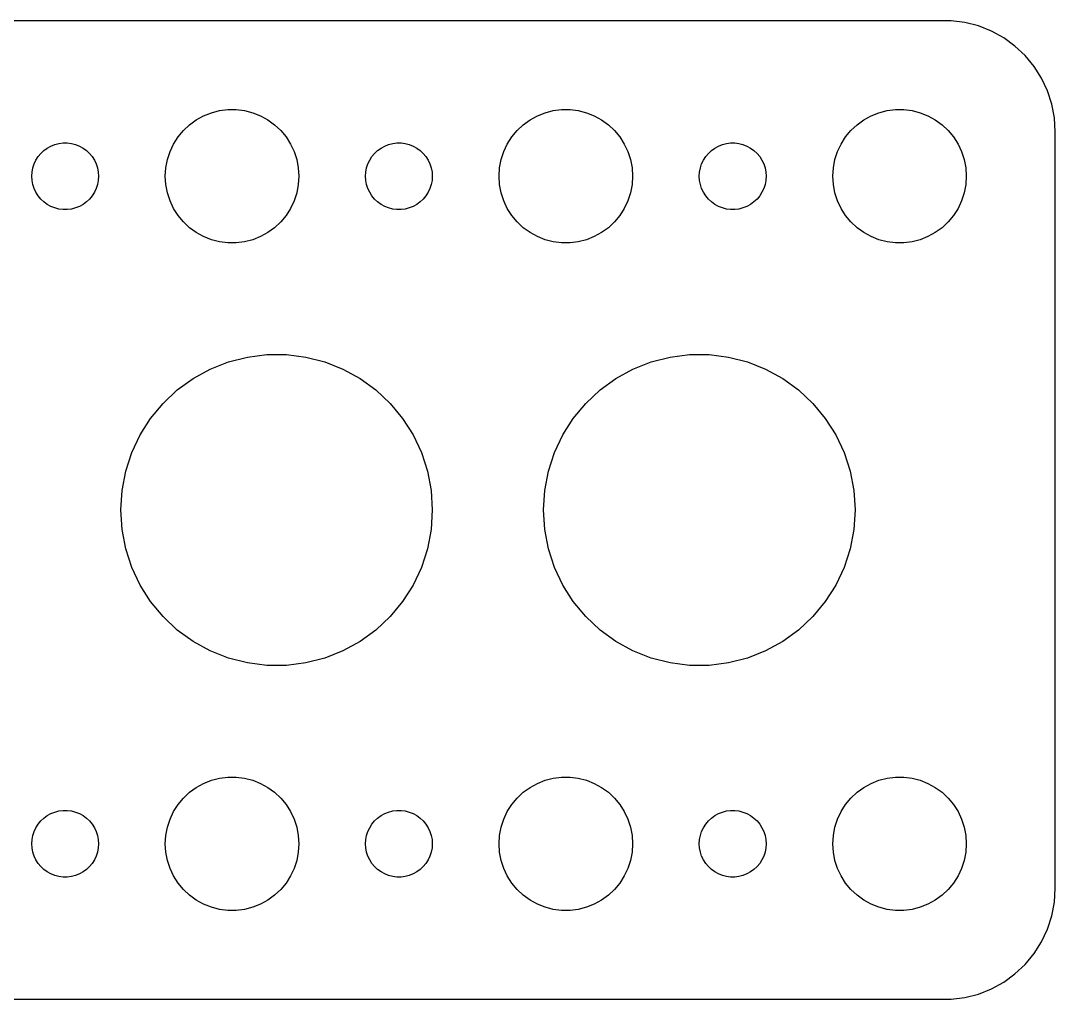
# Model space of a CAD drawing. Header units: metres. Extents: x -44.5 to 44.5, y 32 to 76.
# Drawn here: x -2 to 44.5, y 32.01 to 75.99 of the extents above; entities that cross this region are included whole.
import ezdxf

# ---------------------------------------------------------------- set-up
doc = ezdxf.new("R2010")
doc.units = ezdxf.units.M

msp = doc.modelspace()

# ---------------------------------------------------------------- linework, layer by layer
for p, q in [((39.8139, 75.9901), (-39.8139, 75.9901)), ((40.4369, 75.9114), (39.8139, 75.9901)), ((41.0451, 75.7553), (40.4369, 75.9114)), ((41.6289, 75.5241), (41.0451, 75.7553)), ((42.1791, 75.2216), (41.6289, 75.5241)), ((42.6871, 74.8526), (42.1791, 75.2216)), ((43.1448, 74.4227), (42.6871, 74.8526)), ((43.5451, 73.9389), (43.1448, 74.4227)), ((43.8815, 73.4088), (43.5451, 73.9389)), ((44.1489, 72.8406), (43.8815, 73.4088)), ((44.3429, 72.2434), (44.1489, 72.8406)), ((44.4606, 71.6267), (44.3429, 72.2434)), ((5.89252, 71.533), (6.22266, 71.7145)), ((6.22266, 71.7145), (6.57294, 71.8532)), ((6.57294, 71.8532), (6.93785, 71.9469)), ((6.93785, 71.9469), (7.31161, 71.9941)), ((7.31161, 71.9941), (7.68837, 71.9941)), ((7.68837, 71.9941), (8.06213, 71.9469)), ((8.06213, 71.9469), (8.42705, 71.8532)), ((8.42705, 71.8532), (8.77733, 71.7145)), ((8.77733, 71.7145), (9.10747, 71.533)), ((20.8925, 71.533), (21.2227, 71.7145)), ((21.2227, 71.7145), (21.5729, 71.8532)), ((21.5729, 71.8532), (21.9379, 71.9469)), ((21.9379, 71.9469), (22.3116, 71.9941)), ((22.3116, 71.9941), (22.6884, 71.9941)), ((22.6884, 71.9941), (23.0621, 71.9469)), ((23.0621, 71.9469), (23.427, 71.8532)), ((23.427, 71.8532), (23.7773, 71.7145)), ((23.7773, 71.7145), (24.1075, 71.533)), ((35.8925, 71.533), (36.2227, 71.7145)), ((36.2227, 71.7145), (36.5729, 71.8532)), ((36.5729, 71.8532), (36.9379, 71.9469)), ((36.9379, 71.9469), (37.3116, 71.9941)), ((37.3116, 71.9941), (37.6884, 71.9941)), ((37.6884, 71.9941), (38.0621, 71.9469)), ((38.0621, 71.9469), (38.427, 71.8532)), ((38.427, 71.8532), (38.7773, 71.7145)), ((38.7773, 71.7145), (39.1075, 71.533)), ((44.5, 71), (44.4606, 71.6267)), ((5.31308, 71.0536), (5.58772, 71.3115)), ((5.58772, 71.3115), (5.89252, 71.533)), ((9.10747, 71.533), (9.41226, 71.3115)), ((9.41226, 71.3115), (9.6869, 71.0536)), ((20.3131, 71.0536), (20.5877, 71.3115)), ((20.5877, 71.3115), (20.8925, 71.533)), ((24.1075, 71.533), (24.4123, 71.3115)), ((24.4123, 71.3115), (24.6869, 71.0536)), ((35.3131, 71.0536), (35.5877, 71.3115)), ((35.5877, 71.3115), (35.8925, 71.533)), ((39.1075, 71.533), (39.4123, 71.3115)), ((39.4123, 71.3115), (39.6869, 71.0536)), ((4.87108, 70.4453), (5.07294, 70.7634)), ((5.07294, 70.7634), (5.31308, 71.0536)), ((9.6869, 71.0536), (9.92705, 70.7634)), ((9.92705, 70.7634), (10.1289, 70.4453)), ((19.8711, 70.4453), (20.0729, 70.7634)), ((20.0729, 70.7634), (20.3131, 71.0536)), ((24.6869, 71.0536), (24.927, 70.7634)), ((24.927, 70.7634), (25.1289, 70.4453)), ((34.8711, 70.4453), (35.0729, 70.7634)), ((35.0729, 70.7634), (35.3131, 71.0536)), ((39.6869, 71.0536), (39.927, 70.7634)), ((39.927, 70.7634), (40.1289, 70.4453)), ((44.5, 37), (44.5, 71)), ((-0.95613, 70.1558), (-0.80373, 70.2665)), ((-0.80373, 70.2665), (-0.63866, 70.3572)), ((-0.63866, 70.3572), (-0.46352, 70.4266)), ((-0.46352, 70.4266), (-0.28107, 70.4734)), ((-0.28107, 70.4734), (-0.09418, 70.497)), ((-0.09418, 70.497), (0.09418, 70.497)), ((0.09418, 70.497), (0.28107, 70.4734)), ((0.28107, 70.4734), (0.46352, 70.4266)), ((0.46352, 70.4266), (0.63866, 70.3572)), ((0.63866, 70.3572), (0.80373, 70.2665)), ((0.80373, 70.2665), (0.95613, 70.1558)), ((4.71066, 70.1044), (4.87108, 70.4453)), ((10.1289, 70.4453), (10.2893, 70.1044)), ((14.0439, 70.1558), (14.1963, 70.2665)), ((14.1963, 70.2665), (14.3613, 70.3572)), ((14.3613, 70.3572), (14.5365, 70.4266)), ((14.5365, 70.4266), (14.7189, 70.4734)), ((14.7189, 70.4734), (14.9058, 70.497)), ((14.9058, 70.497), (15.0942, 70.497)), ((15.0942, 70.497), (15.2811, 70.4734)), ((15.2811, 70.4734), (15.4635, 70.4266)), ((15.4635, 70.4266), (15.6387, 70.3572)), ((15.6387, 70.3572), (15.8037, 70.2665)), ((15.8037, 70.2665), (15.9561, 70.1558)), ((19.7107, 70.1044), (19.8711, 70.4453)), ((25.1289, 70.4453), (25.2893, 70.1044)), ((29.0439, 70.1558), (29.1963, 70.2665)), ((29.1963, 70.2665), (29.3613, 70.3572)), ((29.3613, 70.3572), (29.5365, 70.4266)), ((29.5365, 70.4266), (29.7189, 70.4734)), ((29.7189, 70.4734), (29.9058, 70.497)), ((29.9058, 70.497), (30.0942, 70.497)), ((30.0942, 70.497), (30.2811, 70.4734)), ((30.2811, 70.4734), (30.4635, 70.4266)), ((30.4635, 70.4266), (30.6387, 70.3572)), ((30.6387, 70.3572), (30.8037, 70.2665)), ((30.8037, 70.2665), (30.9561, 70.1558)), ((34.7107, 70.1044), (34.8711, 70.4453)), ((40.1289, 70.4453), (40.2893, 70.1044)), ((-1.31445, 69.7226), (-1.21352, 69.8817)), ((-1.21352, 69.8817), (-1.09344, 70.0268)), ((-1.09344, 70.0268), (-0.95613, 70.1558)), ((0.95613, 70.1558), (1.09344, 70.0268)), ((1.09344, 70.0268), (1.21352, 69.8817)), ((1.21352, 69.8817), (1.31445, 69.7226)), ((4.59424, 69.7461), (4.71066, 70.1044)), ((10.2893, 70.1044), (10.4057, 69.7461)), ((13.6855, 69.7226), (13.7865, 69.8817)), ((13.7865, 69.8817), (13.9065, 70.0268)), ((13.9065, 70.0268), (14.0439, 70.1558)), ((15.9561, 70.1558), (16.0934, 70.0268)), ((16.0934, 70.0268), (16.2135, 69.8817)), ((16.2135, 69.8817), (16.3145, 69.7226)), ((19.5942, 69.7461), (19.7107, 70.1044)), ((25.2893, 70.1044), (25.4057, 69.7461)), ((28.6855, 69.7226), (28.7865, 69.8817)), ((28.7865, 69.8817), (28.9065, 70.0268)), ((28.9065, 70.0268), (29.0439, 70.1558)), ((30.9561, 70.1558), (31.0934, 70.0268)), ((31.0934, 70.0268), (31.2135, 69.8817)), ((31.2135, 69.8817), (31.3145, 69.7226)), ((34.5942, 69.7461), (34.7107, 70.1044)), ((40.2893, 70.1044), (40.4057, 69.7461)), ((-1.48816, 69.188), (-1.45287, 69.373)), ((-1.45287, 69.373), (-1.39465, 69.5522)), ((-1.39465, 69.5522), (-1.31445, 69.7226)), ((1.31445, 69.7226), (1.39465, 69.5522)), ((1.39465, 69.5522), (1.45287, 69.373)), ((1.45287, 69.373), (1.48816, 69.188)), ((4.5, 69), (4.52365, 69.376)), ((4.52365, 69.376), (4.59424, 69.7461)), ((10.4057, 69.7461), (10.4763, 69.376)), ((10.4763, 69.376), (10.5, 69)), ((13.5118, 69.188), (13.5471, 69.373)), ((13.5471, 69.373), (13.6053, 69.5522)), ((13.6053, 69.5522), (13.6855, 69.7226)), ((16.3145, 69.7226), (16.3947, 69.5522)), ((16.3947, 69.5522), (16.4529, 69.373)), ((16.4529, 69.373), (16.4882, 69.188)), ((19.5, 69), (19.5237, 69.376)), ((19.5237, 69.376), (19.5942, 69.7461)), ((25.4057, 69.7461), (25.4763, 69.376)), ((25.4763, 69.376), (25.5, 69)), ((28.5118, 69.188), (28.5471, 69.373)), ((28.5471, 69.373), (28.6053, 69.5522)), ((28.6053, 69.5522), (28.6855, 69.7226)), ((31.3145, 69.7226), (31.3947, 69.5522)), ((31.3947, 69.5522), (31.4529, 69.373)), ((31.4529, 69.373), (31.4882, 69.188)), ((34.5, 69), (34.5237, 69.376)), ((34.5237, 69.376), (34.5942, 69.7461)), ((40.4057, 69.7461), (40.4763, 69.376)), ((40.4763, 69.376), (40.5, 69)), ((-1.5, 69), (-1.48816, 69.188)), ((-1.48816, 68.812), (-1.5, 69)), ((1.48816, 69.188), (1.5, 69)), ((1.5, 69), (1.48816, 68.812)), ((4.52365, 68.624), (4.5, 69)), ((10.5, 69), (10.4763, 68.624)), ((13.5, 69), (13.5118, 69.188)), ((13.5118, 68.812), (13.5, 69)), ((16.4882, 69.188), (16.5, 69)), ((16.5, 69), (16.4882, 68.812)), ((19.5237, 68.624), (19.5, 69)), ((25.5, 69), (25.4763, 68.624)), ((28.5, 69), (28.5118, 69.188)), ((28.5118, 68.812), (28.5, 69)), ((31.4882, 69.188), (31.5, 69)), ((31.5, 69), (31.4882, 68.812)), ((34.5237, 68.624), (34.5, 69)), ((40.5, 69), (40.4763, 68.624)), ((-1.45287, 68.627), (-1.48816, 68.812)), ((-1.39465, 68.4478), (-1.45287, 68.627)), ((-1.31445, 68.2774), (-1.39465, 68.4478)), ((1.39465, 68.4478), (1.31445, 68.2774)), ((1.45287, 68.627), (1.39465, 68.4478)), ((1.48816, 68.812), (1.45287, 68.627)), ((4.59424, 68.2539), (4.52365, 68.624)), ((10.4763, 68.624), (10.4057, 68.2539)), ((13.5471, 68.627), (13.5118, 68.812)), ((13.6053, 68.4478), (13.5471, 68.627)), ((13.6855, 68.2774), (13.6053, 68.4478)), ((16.3947, 68.4478), (16.3145, 68.2774)), ((16.4529, 68.627), (16.3947, 68.4478)), ((16.4882, 68.812), (16.4529, 68.627)), ((19.5942, 68.2539), (19.5237, 68.624)), ((25.4763, 68.624), (25.4057, 68.2539)), ((28.5471, 68.627), (28.5118, 68.812)), ((28.6053, 68.4478), (28.5471, 68.627)), ((28.6855, 68.2774), (28.6053, 68.4478)), ((31.3947, 68.4478), (31.3145, 68.2774)), ((31.4529, 68.627), (31.3947, 68.4478)), ((31.4882, 68.812), (31.4529, 68.627)), ((34.5942, 68.2539), (34.5237, 68.624)), ((40.4763, 68.624), (40.4057, 68.2539)), ((-1.21352, 68.1183), (-1.31445, 68.2774)), ((-1.09344, 67.9732), (-1.21352, 68.1183)), ((-0.95613, 67.8442), (-1.09344, 67.9732)), ((1.09344, 67.9732), (0.95613, 67.8442)), ((1.21352, 68.1183), (1.09344, 67.9732)), ((1.31445, 68.2774), (1.21352, 68.1183)), ((4.71066, 67.8956), (4.59424, 68.2539)), ((4.87108, 67.5547), (4.71066, 67.8956)), ((10.2893, 67.8956), (10.1289, 67.5547)), ((10.4057, 68.2539), (10.2893, 67.8956)), ((13.7865, 68.1183), (13.6855, 68.2774)), ((13.9065, 67.9732), (13.7865, 68.1183)), ((14.0439, 67.8442), (13.9065, 67.9732)), ((16.0934, 67.9732), (15.9561, 67.8442)), ((16.2135, 68.1183), (16.0934, 67.9732)), ((16.3145, 68.2774), (16.2135, 68.1183)), ((19.7107, 67.8956), (19.5942, 68.2539)), ((19.8711, 67.5547), (19.7107, 67.8956)), ((25.2893, 67.8956), (25.1289, 67.5547)), ((25.4057, 68.2539), (25.2893, 67.8956)), ((28.7865, 68.1183), (28.6855, 68.2774)), ((28.9065, 67.9732), (28.7865, 68.1183)), ((29.0439, 67.8442), (28.9065, 67.9732)), ((31.0934, 67.9732), (30.9561, 67.8442)), ((31.2135, 68.1183), (31.0934, 67.9732)), ((31.3145, 68.2774), (31.2135, 68.1183)), ((34.7107, 67.8956), (34.5942, 68.2539)), ((34.8711, 67.5547), (34.7107, 67.8956)), ((40.2893, 67.8956), (40.1289, 67.5547)), ((40.4057, 68.2539), (40.2893, 67.8956)), ((-0.80373, 67.7335), (-0.95613, 67.8442)), ((-0.63866, 67.6427), (-0.80373, 67.7335)), ((-0.46352, 67.5734), (-0.63866, 67.6427)), ((-0.28107, 67.5266), (-0.46352, 67.5734)), ((-0.09418, 67.5029), (-0.28107, 67.5266)), ((0.09418, 67.5029), (-0.09418, 67.5029)), ((0.28107, 67.5266), (0.09418, 67.5029)), ((0.46352, 67.5734), (0.28107, 67.5266)), ((0.63866, 67.6427), (0.46352, 67.5734)), ((0.80373, 67.7335), (0.63866, 67.6427)), ((0.95613, 67.8442), (0.80373, 67.7335)), ((5.07294, 67.2366), (4.87108, 67.5547)), ((10.1289, 67.5547), (9.92705, 67.2366)), ((14.1963, 67.7335), (14.0439, 67.8442)), ((14.3613, 67.6427), (14.1963, 67.7335)), ((14.5365, 67.5734), (14.3613, 67.6427)), ((14.7189, 67.5266), (14.5365, 67.5734)), ((14.9058, 67.5029), (14.7189, 67.5266)), ((15.0942, 67.5029), (14.9058, 67.5029)), ((15.2811, 67.5266), (15.0942, 67.5029)), ((15.4635, 67.5734), (15.2811, 67.5266)), ((15.6387, 67.6427), (15.4635, 67.5734)), ((15.8037, 67.7335), (15.6387, 67.6427)), ((15.9561, 67.8442), (15.8037, 67.7335)), ((20.0729, 67.2366), (19.8711, 67.5547)), ((25.1289, 67.5547), (24.927, 67.2366)), ((29.1963, 67.7335), (29.0439, 67.8442)), ((29.3613, 67.6427), (29.1963, 67.7335)), ((29.5365, 67.5734), (29.3613, 67.6427)), ((29.7189, 67.5266), (29.5365, 67.5734)), ((29.9058, 67.5029), (29.7189, 67.5266)), ((30.0942, 67.5029), (29.9058, 67.5029)), ((30.2811, 67.5266), (30.0942, 67.5029)), ((30.4635, 67.5734), (30.2811, 67.5266)), ((30.6387, 67.6427), (30.4635, 67.5734)), ((30.8037, 67.7335), (30.6387, 67.6427)), ((30.9561, 67.8442), (30.8037, 67.7335)), ((35.0729, 67.2366), (34.8711, 67.5547)), ((40.1289, 67.5547), (39.927, 67.2366)), ((5.31308, 66.9464), (5.07294, 67.2366)), ((9.92705, 67.2366), (9.6869, 66.9464)), ((20.3131, 66.9464), (20.0729, 67.2366)), ((24.927, 67.2366), (24.6869, 66.9464)), ((35.3131, 66.9464), (35.0729, 67.2366)), ((39.927, 67.2366), (39.6869, 66.9464)), ((5.58772, 66.6884), (5.31308, 66.9464)), ((5.89252, 66.467), (5.58772, 66.6884)), ((9.41226, 66.6884), (9.10747, 66.467)), ((9.6869, 66.9464), (9.41226, 66.6884)), ((20.5877, 66.6884), (20.3131, 66.9464)), ((20.8925, 66.467), (20.5877, 66.6884)), ((24.4123, 66.6884), (24.1075, 66.467)), ((24.6869, 66.9464), (24.4123, 66.6884)), ((35.5877, 66.6884), (35.3131, 66.9464)), ((35.8925, 66.467), (35.5877, 66.6884)), ((39.4123, 66.6884), (39.1075, 66.467)), ((39.6869, 66.9464), (39.4123, 66.6884)), ((6.22266, 66.2855), (5.89252, 66.467)), ((6.57294, 66.1468), (6.22266, 66.2855)), ((6.93785, 66.0531), (6.57294, 66.1468)), ((7.31161, 66.0059), (6.93785, 66.0531)), ((8.06213, 66.0531), (7.68837, 66.0059)), ((8.42705, 66.1468), (8.06213, 66.0531)), ((8.77733, 66.2855), (8.42705, 66.1468)), ((9.10747, 66.467), (8.77733, 66.2855)), ((21.2227, 66.2855), (20.8925, 66.467)), ((21.5729, 66.1468), (21.2227, 66.2855)), ((21.9379, 66.0531), (21.5729, 66.1468)), ((22.3116, 66.0059), (21.9379, 66.0531)), ((23.0621, 66.0531), (22.6884, 66.0059)), ((23.427, 66.1468), (23.0621, 66.0531)), ((23.7773, 66.2855), (23.427, 66.1468)), ((24.1075, 66.467), (23.7773, 66.2855)), ((36.2227, 66.2855), (35.8925, 66.467)), ((36.5729, 66.1468), (36.2227, 66.2855)), ((36.9379, 66.0531), (36.5729, 66.1468)), ((37.3116, 66.0059), (36.9379, 66.0531)), ((38.0621, 66.0531), (37.6884, 66.0059)), ((38.427, 66.1468), (38.0621, 66.0531)), ((38.7773, 66.2855), (38.427, 66.1468)), ((39.1075, 66.467), (38.7773, 66.2855)), ((7.68837, 66.0059), (7.31161, 66.0059)), ((22.6884, 66.0059), (22.3116, 66.0059)), ((37.6884, 66.0059), (37.3116, 66.0059)), ((8.18832, 60.876), (9.06046, 60.9862)), ((9.06046, 60.9862), (9.93953, 60.9862)), ((9.93953, 60.9862), (10.8117, 60.876)), ((27.1883, 60.876), (28.0605, 60.9862)), ((28.0605, 60.9862), (28.9395, 60.9862)), ((28.9395, 60.9862), (29.8117, 60.876)), ((6.51953, 60.3338), (7.33687, 60.6574)), ((7.33687, 60.6574), (8.18832, 60.876)), ((10.8117, 60.876), (11.6631, 60.6574)), ((11.6631, 60.6574), (12.4805, 60.3338)), ((25.5195, 60.3338), (26.3369, 60.6574)), ((26.3369, 60.6574), (27.1883, 60.876)), ((29.8117, 60.876), (30.6631, 60.6574)), ((30.6631, 60.6574), (31.4805, 60.3338)), ((5.74921, 59.9103), (6.51953, 60.3338)), ((12.4805, 60.3338), (13.2508, 59.9103)), ((24.7492, 59.9103), (25.5195, 60.3338)), ((31.4805, 60.3338), (32.2508, 59.9103)), ((5.03802, 59.3936), (5.74921, 59.9103)), ((13.2508, 59.9103), (13.962, 59.3936)), ((24.038, 59.3936), (24.7492, 59.9103)), ((32.2508, 59.9103), (32.962, 59.3936)), ((4.39722, 58.7918), (5.03802, 59.3936)), ((13.962, 59.3936), (14.6028, 58.7918)), ((23.3972, 58.7918), (24.038, 59.3936)), ((32.962, 59.3936), (33.6028, 58.7918)), ((3.83687, 58.1145), (4.39722, 58.7918)), ((14.6028, 58.7918), (15.1631, 58.1145)), ((22.8369, 58.1145), (23.3972, 58.7918)), ((33.6028, 58.7918), (34.1631, 58.1145)), ((3.36584, 57.3723), (3.83687, 58.1145)), ((15.1631, 58.1145), (15.6341, 57.3723)), ((22.3658, 57.3723), (22.8369, 58.1145)), ((34.1631, 58.1145), (34.6341, 57.3723)), ((2.99156, 56.5769), (3.36584, 57.3723)), ((15.6341, 57.3723), (16.0084, 56.5769)), ((21.9916, 56.5769), (22.3658, 57.3723)), ((34.6341, 57.3723), (35.0084, 56.5769)), ((2.71991, 55.7408), (2.99156, 56.5769)), ((16.0084, 56.5769), (16.2801, 55.7408)), ((21.7199, 55.7408), (21.9916, 56.5769)), ((35.0084, 56.5769), (35.2801, 55.7408)), ((2.55519, 54.8773), (2.71991, 55.7408)), ((16.2801, 55.7408), (16.4448, 54.8773)), ((21.5552, 54.8773), (21.7199, 55.7408)), ((35.2801, 55.7408), (35.4448, 54.8773)), ((2.5, 54), (2.55519, 54.8773)), ((16.4448, 54.8773), (16.5, 54)), ((21.5, 54), (21.5552, 54.8773)), ((35.4448, 54.8773), (35.5, 54)), ((2.55519, 53.1227), (2.5, 54)), ((16.5, 54), (16.4448, 53.1227)), ((21.5552, 53.1227), (21.5, 54)), ((35.5, 54), (35.4448, 53.1227)), ((2.71991, 52.2592), (2.55519, 53.1227)), ((16.4448, 53.1227), (16.2801, 52.2592)), ((21.7199, 52.2592), (21.5552, 53.1227)), ((35.4448, 53.1227), (35.2801, 52.2592)), ((2.99156, 51.4231), (2.71991, 52.2592)), ((16.2801, 52.2592), (16.0084, 51.4231)), ((21.9916, 51.4231), (21.7199, 52.2592)), ((35.2801, 52.2592), (35.0084, 51.4231)), ((3.36584, 50.6277), (2.99156, 51.4231)), ((16.0084, 51.4231), (15.6341, 50.6277)), ((22.3658, 50.6277), (21.9916, 51.4231)), ((35.0084, 51.4231), (34.6341, 50.6277)), ((3.83687, 49.8855), (3.36584, 50.6277)), ((15.6341, 50.6277), (15.1631, 49.8855)), ((22.8369, 49.8855), (22.3658, 50.6277)), ((34.6341, 50.6277), (34.1631, 49.8855)), ((4.39722, 49.2082), (3.83687, 49.8855)), ((15.1631, 49.8855), (14.6028, 49.2082)), ((23.3972, 49.2082), (22.8369, 49.8855)), ((34.1631, 49.8855), (33.6028, 49.2082)), ((5.03802, 48.6064), (4.39722, 49.2082)), ((14.6028, 49.2082), (13.962, 48.6064)), ((24.038, 48.6064), (23.3972, 49.2082)), ((33.6028, 49.2082), (32.962, 48.6064)), ((5.74921, 48.0897), (5.03802, 48.6064)), ((13.962, 48.6064), (13.2508, 48.0897)), ((24.7492, 48.0897), (24.038, 48.6064)), ((32.962, 48.6064), (32.2508, 48.0897)), ((6.51953, 47.6662), (5.74921, 48.0897)), ((13.2508, 48.0897), (12.4805, 47.6662)), ((25.5195, 47.6662), (24.7492, 48.0897)), ((32.2508, 48.0897), (31.4805, 47.6662)), ((7.33687, 47.3426), (6.51953, 47.6662)), ((12.4805, 47.6662), (11.6631, 47.3426)), ((26.3369, 47.3426), (25.5195, 47.6662)), ((31.4805, 47.6662), (30.6631, 47.3426)), ((8.18832, 47.124), (7.33687, 47.3426)), ((9.06046, 47.0138), (8.18832, 47.124)), ((9.93953, 47.0138), (9.06046, 47.0138)), ((10.8117, 47.124), (9.93953, 47.0138)), ((11.6631, 47.3426), (10.8117, 47.124)), ((27.1883, 47.124), (26.3369, 47.3426)), ((28.0605, 47.0138), (27.1883, 47.124)), ((28.9395, 47.0138), (28.0605, 47.0138)), ((29.8117, 47.124), (28.9395, 47.0138)), ((30.6631, 47.3426), (29.8117, 47.124)), ((6.22266, 41.7145), (6.57294, 41.8532)), ((6.57294, 41.8532), (6.93785, 41.9469)), ((6.93785, 41.9469), (7.31161, 41.9941)), ((7.31161, 41.9941), (7.68837, 41.9941)), ((7.68837, 41.9941), (8.06213, 41.9469)), ((8.06213, 41.9469), (8.42705, 41.8532)), ((8.42705, 41.8532), (8.77733, 41.7145)), ((21.2227, 41.7145), (21.5729, 41.8532)), ((21.5729, 41.8532), (21.9379, 41.9469)), ((21.9379, 41.9469), (22.3116, 41.9941)), ((22.3116, 41.9941), (22.6884, 41.9941)), ((22.6884, 41.9941), (23.0621, 41.9469)), ((23.0621, 41.9469), (23.427, 41.8532)), ((23.427, 41.8532), (23.7773, 41.7145)), ((36.2227, 41.7145), (36.5729, 41.8532)), ((36.5729, 41.8532), (36.9379, 41.9469)), ((36.9379, 41.9469), (37.3116, 41.9941)), ((37.3116, 41.9941), (37.6884, 41.9941)), ((37.6884, 41.9941), (38.0621, 41.9469)), ((38.0621, 41.9469), (38.427, 41.8532)), ((38.427, 41.8532), (38.7773, 41.7145)), ((5.58772, 41.3116), (5.89252, 41.533)), ((5.89252, 41.533), (6.22266, 41.7145)), ((8.77733, 41.7145), (9.10747, 41.533)), ((9.10747, 41.533), (9.41226, 41.3116)), ((20.5877, 41.3116), (20.8925, 41.533)), ((20.8925, 41.533), (21.2227, 41.7145)), ((23.7773, 41.7145), (24.1075, 41.533)), ((24.1075, 41.533), (24.4123, 41.3116)), ((35.5877, 41.3116), (35.8925, 41.533)), ((35.8925, 41.533), (36.2227, 41.7145)), ((38.7773, 41.7145), (39.1075, 41.533)), ((39.1075, 41.533), (39.4123, 41.3116)), ((5.07294, 40.7634), (5.31308, 41.0536)), ((5.31308, 41.0536), (5.58772, 41.3116)), ((9.41226, 41.3116), (9.6869, 41.0536)), ((9.6869, 41.0536), (9.92705, 40.7634)), ((20.0729, 40.7634), (20.3131, 41.0536)), ((20.3131, 41.0536), (20.5877, 41.3116)), ((24.4123, 41.3116), (24.6869, 41.0536)), ((24.6869, 41.0536), (24.927, 40.7634)), ((35.0729, 40.7634), (35.3131, 41.0536)), ((35.3131, 41.0536), (35.5877, 41.3116)), ((39.4123, 41.3116), (39.6869, 41.0536)), ((39.6869, 41.0536), (39.927, 40.7634)), ((-0.46352, 40.4266), (-0.28107, 40.4734)), ((-0.28107, 40.4734), (-0.09418, 40.4971)), ((-0.09418, 40.4971), (0.09418, 40.4971)), ((0.09418, 40.4971), (0.28107, 40.4734)), ((0.28107, 40.4734), (0.46352, 40.4266)), ((4.87108, 40.4453), (5.07294, 40.7634)), ((9.92705, 40.7634), (10.1289, 40.4453)), ((14.5365, 40.4266), (14.7189, 40.4734)), ((14.7189, 40.4734), (14.9058, 40.4971)), ((14.9058, 40.4971), (15.0942, 40.4971)), ((15.0942, 40.4971), (15.2811, 40.4734)), ((15.2811, 40.4734), (15.4635, 40.4266)), ((19.8711, 40.4453), (20.0729, 40.7634)), ((24.927, 40.7634), (25.1289, 40.4453)), ((29.5365, 40.4266), (29.7189, 40.4734)), ((29.7189, 40.4734), (29.9058, 40.4971)), ((29.9058, 40.4971), (30.0942, 40.4971)), ((30.0942, 40.4971), (30.2811, 40.4734)), ((30.2811, 40.4734), (30.4635, 40.4266)), ((34.8711, 40.4453), (35.0729, 40.7634)), ((39.927, 40.7634), (40.1289, 40.4453)), ((-1.21352, 39.8817), (-1.09344, 40.0268)), ((-1.09344, 40.0268), (-0.95613, 40.1558)), ((-0.95613, 40.1558), (-0.80373, 40.2665)), ((-0.80373, 40.2665), (-0.63866, 40.3573)), ((-0.63866, 40.3573), (-0.46352, 40.4266)), ((0.46352, 40.4266), (0.63866, 40.3573)), ((0.63866, 40.3573), (0.80373, 40.2665)), ((0.80373, 40.2665), (0.95613, 40.1558)), ((0.95613, 40.1558), (1.09344, 40.0268)), ((1.09344, 40.0268), (1.21352, 39.8817)), ((4.59424, 39.7461), (4.71066, 40.1044)), ((4.71066, 40.1044), (4.87108, 40.4453)), ((10.1289, 40.4453), (10.2893, 40.1044)), ((10.2893, 40.1044), (10.4057, 39.7461)), ((13.7865, 39.8817), (13.9065, 40.0268)), ((13.9065, 40.0268), (14.0439, 40.1558)), ((14.0439, 40.1558), (14.1963, 40.2665)), ((14.1963, 40.2665), (14.3613, 40.3573)), ((14.3613, 40.3573), (14.5365, 40.4266)), ((15.4635, 40.4266), (15.6387, 40.3573)), ((15.6387, 40.3573), (15.8037, 40.2665)), ((15.8037, 40.2665), (15.9561, 40.1558)), ((15.9561, 40.1558), (16.0934, 40.0268)), ((16.0934, 40.0268), (16.2135, 39.8817)), ((19.5942, 39.7461), (19.7107, 40.1044)), ((19.7107, 40.1044), (19.8711, 40.4453)), ((25.1289, 40.4453), (25.2893, 40.1044)), ((25.2893, 40.1044), (25.4057, 39.7461)), ((28.7865, 39.8817), (28.9065, 40.0268)), ((28.9065, 40.0268), (29.0439, 40.1558)), ((29.0439, 40.1558), (29.1963, 40.2665)), ((29.1963, 40.2665), (29.3613, 40.3573)), ((29.3613, 40.3573), (29.5365, 40.4266)), ((30.4635, 40.4266), (30.6387, 40.3573)), ((30.6387, 40.3573), (30.8037, 40.2665)), ((30.8037, 40.2665), (30.9561, 40.1558)), ((30.9561, 40.1558), (31.0934, 40.0268)), ((31.0934, 40.0268), (31.2135, 39.8817)), ((34.5942, 39.7461), (34.7107, 40.1044)), ((34.7107, 40.1044), (34.8711, 40.4453)), ((40.1289, 40.4453), (40.2893, 40.1044)), ((40.2893, 40.1044), (40.4057, 39.7461)), ((-1.45287, 39.373), (-1.39465, 39.5522)), ((-1.39465, 39.5522), (-1.31445, 39.7226)), ((-1.31445, 39.7226), (-1.21352, 39.8817)), ((1.21352, 39.8817), (1.31445, 39.7226)), ((1.31445, 39.7226), (1.39465, 39.5522)), ((1.39465, 39.5522), (1.45287, 39.373)), ((4.52365, 39.376), (4.59424, 39.7461)), ((10.4057, 39.7461), (10.4763, 39.376)), ((13.5471, 39.373), (13.6053, 39.5522)), ((13.6053, 39.5522), (13.6855, 39.7226)), ((13.6855, 39.7226), (13.7865, 39.8817)), ((16.2135, 39.8817), (16.3145, 39.7226)), ((16.3145, 39.7226), (16.3947, 39.5522)), ((16.3947, 39.5522), (16.4529, 39.373)), ((19.5237, 39.376), (19.5942, 39.7461)), ((25.4057, 39.7461), (25.4763, 39.376)), ((28.5471, 39.373), (28.6053, 39.5522)), ((28.6053, 39.5522), (28.6855, 39.7226)), ((28.6855, 39.7226), (28.7865, 39.8817)), ((31.2135, 39.8817), (31.3145, 39.7226)), ((31.3145, 39.7226), (31.3947, 39.5522)), ((31.3947, 39.5522), (31.4529, 39.373)), ((34.5237, 39.376), (34.5942, 39.7461)), ((40.4057, 39.7461), (40.4763, 39.376)), ((-1.5, 39), (-1.48816, 39.188)), ((-1.48816, 39.188), (-1.45287, 39.373)), ((1.45287, 39.373), (1.48816, 39.188)), ((1.48816, 39.188), (1.5, 39)), ((4.5, 39), (4.52365, 39.376)), ((10.4763, 39.376), (10.5, 39)), ((13.5, 39), (13.5118, 39.188)), ((13.5118, 39.188), (13.5471, 39.373)), ((16.4529, 39.373), (16.4882, 39.188)), ((16.4882, 39.188), (16.5, 39)), ((19.5, 39), (19.5237, 39.376)), ((25.4763, 39.376), (25.5, 39)), ((28.5, 39), (28.5118, 39.188)), ((28.5118, 39.188), (28.5471, 39.373)), ((31.4529, 39.373), (31.4882, 39.188)), ((31.4882, 39.188), (31.5, 39)), ((34.5, 39), (34.5237, 39.376)), ((40.4763, 39.376), (40.5, 39)), ((-1.48816, 38.812), (-1.5, 39)), ((-1.45287, 38.627), (-1.48816, 38.812)), ((-1.39465, 38.4478), (-1.45287, 38.627)), ((1.45287, 38.627), (1.39465, 38.4478)), ((1.48816, 38.812), (1.45287, 38.627)), ((1.5, 39), (1.48816, 38.812)), ((4.52365, 38.624), (4.5, 39)), ((4.59424, 38.2539), (4.52365, 38.624)), ((10.4763, 38.624), (10.4057, 38.2539)), ((10.5, 39), (10.4763, 38.624)), ((13.5118, 38.812), (13.5, 39)), ((13.5471, 38.627), (13.5118, 38.812)), ((13.6053, 38.4478), (13.5471, 38.627)), ((16.4529, 38.627), (16.3947, 38.4478)), ((16.4882, 38.812), (16.4529, 38.627)), ((16.5, 39), (16.4882, 38.812)), ((19.5237, 38.624), (19.5, 39)), ((19.5942, 38.2539), (19.5237, 38.624)), ((25.4763, 38.624), (25.4057, 38.2539)), ((25.5, 39), (25.4763, 38.624)), ((28.5118, 38.812), (28.5, 39)), ((28.5471, 38.627), (28.5118, 38.812)), ((28.6053, 38.4478), (28.5471, 38.627)), ((31.4529, 38.627), (31.3947, 38.4478)), ((31.4882, 38.812), (31.4529, 38.627)), ((31.5, 39), (31.4882, 38.812)), ((34.5237, 38.624), (34.5, 39)), ((34.5942, 38.2539), (34.5237, 38.624)), ((40.4763, 38.624), (40.4057, 38.2539)), ((40.5, 39), (40.4763, 38.624)), ((-1.31445, 38.2774), (-1.39465, 38.4478)), ((-1.21352, 38.1183), (-1.31445, 38.2774)), ((1.31445, 38.2774), (1.21352, 38.1183)), ((1.39465, 38.4478), (1.31445, 38.2774)), ((4.71066, 37.8956), (4.59424, 38.2539)), ((10.4057, 38.2539), (10.2893, 37.8956)), ((13.6855, 38.2774), (13.6053, 38.4478)), ((13.7865, 38.1183), (13.6855, 38.2774)), ((16.3145, 38.2774), (16.2135, 38.1183)), ((16.3947, 38.4478), (16.3145, 38.2774)), ((19.7107, 37.8956), (19.5942, 38.2539)), ((25.4057, 38.2539), (25.2893, 37.8956)), ((28.6855, 38.2774), (28.6053, 38.4478)), ((28.7865, 38.1183), (28.6855, 38.2774)), ((31.3145, 38.2774), (31.2135, 38.1183)), ((31.3947, 38.4478), (31.3145, 38.2774)), ((34.7107, 37.8956), (34.5942, 38.2539)), ((40.4057, 38.2539), (40.2893, 37.8956)), ((-1.09344, 37.9732), (-1.21352, 38.1183)), ((-0.95613, 37.8442), (-1.09344, 37.9732)), ((-0.80373, 37.7335), (-0.95613, 37.8442)), ((-0.63866, 37.6428), (-0.80373, 37.7335)), ((0.80373, 37.7335), (0.63866, 37.6428)), ((0.95613, 37.8442), (0.80373, 37.7335)), ((1.09344, 37.9732), (0.95613, 37.8442)), ((1.21352, 38.1183), (1.09344, 37.9732)), ((4.87108, 37.5547), (4.71066, 37.8956)), ((10.2893, 37.8956), (10.1289, 37.5547)), ((13.9065, 37.9732), (13.7865, 38.1183)), ((14.0439, 37.8442), (13.9065, 37.9732)), ((14.1963, 37.7335), (14.0439, 37.8442)), ((14.3613, 37.6428), (14.1963, 37.7335)), ((15.8037, 37.7335), (15.6387, 37.6428)), ((15.9561, 37.8442), (15.8037, 37.7335)), ((16.0934, 37.9732), (15.9561, 37.8442)), ((16.2135, 38.1183), (16.0934, 37.9732)), ((19.8711, 37.5547), (19.7107, 37.8956)), ((25.2893, 37.8956), (25.1289, 37.5547)), ((28.9065, 37.9732), (28.7865, 38.1183)), ((29.0439, 37.8442), (28.9065, 37.9732)), ((29.1963, 37.7335), (29.0439, 37.8442)), ((29.3613, 37.6428), (29.1963, 37.7335)), ((30.8037, 37.7335), (30.6387, 37.6428)), ((30.9561, 37.8442), (30.8037, 37.7335)), ((31.0934, 37.9732), (30.9561, 37.8442)), ((31.2135, 38.1183), (31.0934, 37.9732)), ((34.8711, 37.5547), (34.7107, 37.8956)), ((40.2893, 37.8956), (40.1289, 37.5547)), ((-0.46352, 37.5734), (-0.63866, 37.6428)), ((-0.28107, 37.5266), (-0.46352, 37.5734)), ((-0.09418, 37.503), (-0.28107, 37.5266)), ((0.09418, 37.503), (-0.09418, 37.503)), ((0.28107, 37.5266), (0.09418, 37.503)), ((0.46352, 37.5734), (0.28107, 37.5266)), ((0.63866, 37.6428), (0.46352, 37.5734)), ((5.07294, 37.2366), (4.87108, 37.5547)), ((5.31308, 36.9464), (5.07294, 37.2366)), ((9.92705, 37.2366), (9.6869, 36.9464)), ((10.1289, 37.5547), (9.92705, 37.2366)), ((14.5365, 37.5734), (14.3613, 37.6428)), ((14.7189, 37.5266), (14.5365, 37.5734)), ((14.9058, 37.503), (14.7189, 37.5266)), ((15.0942, 37.503), (14.9058, 37.503)), ((15.2811, 37.5266), (15.0942, 37.503)), ((15.4635, 37.5734), (15.2811, 37.5266)), ((15.6387, 37.6428), (15.4635, 37.5734)), ((20.0729, 37.2366), (19.8711, 37.5547)), ((20.3131, 36.9464), (20.0729, 37.2366)), ((24.927, 37.2366), (24.6869, 36.9464)), ((25.1289, 37.5547), (24.927, 37.2366)), ((29.5365, 37.5734), (29.3613, 37.6428)), ((29.7189, 37.5266), (29.5365, 37.5734)), ((29.9058, 37.503), (29.7189, 37.5266)), ((30.0942, 37.503), (29.9058, 37.503)), ((30.2811, 37.5266), (30.0942, 37.503)), ((30.4635, 37.5734), (30.2811, 37.5266)), ((30.6387, 37.6428), (30.4635, 37.5734)), ((35.0729, 37.2366), (34.8711, 37.5547)), ((35.3131, 36.9464), (35.0729, 37.2366)), ((39.927, 37.2366), (39.6869, 36.9464)), ((40.1289, 37.5547), (39.927, 37.2366)), ((5.58772, 36.6885), (5.31308, 36.9464)), ((9.6869, 36.9464), (9.41226, 36.6885)), ((20.5877, 36.6885), (20.3131, 36.9464)), ((24.6869, 36.9464), (24.4123, 36.6885)), ((35.5877, 36.6885), (35.3131, 36.9464)), ((39.6869, 36.9464), (39.4123, 36.6885)), ((44.4606, 36.3733), (44.5, 37)), ((5.89252, 36.467), (5.58772, 36.6885)), ((6.22266, 36.2855), (5.89252, 36.467)), ((6.57294, 36.1468), (6.22266, 36.2855)), ((8.77733, 36.2855), (8.42705, 36.1468)), ((9.10747, 36.467), (8.77733, 36.2855)), ((9.41226, 36.6885), (9.10747, 36.467)), ((20.8925, 36.467), (20.5877, 36.6885)), ((21.2227, 36.2855), (20.8925, 36.467)), ((21.5729, 36.1468), (21.2227, 36.2855)), ((23.7773, 36.2855), (23.427, 36.1468)), ((24.1075, 36.467), (23.7773, 36.2855)), ((24.4123, 36.6885), (24.1075, 36.467)), ((35.8925, 36.467), (35.5877, 36.6885)), ((36.2227, 36.2855), (35.8925, 36.467)), ((36.5729, 36.1468), (36.2227, 36.2855)), ((38.7773, 36.2855), (38.427, 36.1468)), ((39.1075, 36.467), (38.7773, 36.2855)), ((39.4123, 36.6885), (39.1075, 36.467)), ((44.3429, 35.7566), (44.4606, 36.3733)), ((6.93785, 36.0531), (6.57294, 36.1468)), ((7.31161, 36.0059), (6.93785, 36.0531)), ((7.68837, 36.0059), (7.31161, 36.0059)), ((8.06213, 36.0531), (7.68837, 36.0059)), ((8.42705, 36.1468), (8.06213, 36.0531)), ((21.9379, 36.0531), (21.5729, 36.1468)), ((22.3116, 36.0059), (21.9379, 36.0531)), ((22.6884, 36.0059), (22.3116, 36.0059)), ((23.0621, 36.0531), (22.6884, 36.0059)), ((23.427, 36.1468), (23.0621, 36.0531)), ((36.9379, 36.0531), (36.5729, 36.1468)), ((37.3116, 36.0059), (36.9379, 36.0531)), ((37.6884, 36.0059), (37.3116, 36.0059)), ((38.0621, 36.0531), (37.6884, 36.0059)), ((38.427, 36.1468), (38.0621, 36.0531)), ((44.1489, 35.1594), (44.3429, 35.7566)), ((43.8815, 34.5912), (44.1489, 35.1594)), ((43.5451, 34.0611), (43.8815, 34.5912)), ((43.1448, 33.5773), (43.5451, 34.0611)), ((42.6871, 33.1474), (43.1448, 33.5773)), ((42.1791, 32.7784), (42.6871, 33.1474)), ((41.6289, 32.4759), (42.1791, 32.7784)), ((39.8139, 32.0099), (40.4369, 32.0886)), ((40.4369, 32.0886), (41.0451, 32.2447)), ((41.0451, 32.2447), (41.6289, 32.4759)), ((-39.8139, 32.0099), (39.8139, 32.0099))]:
    msp.add_line(p, q)

doc.saveas('drawing.dxf')
